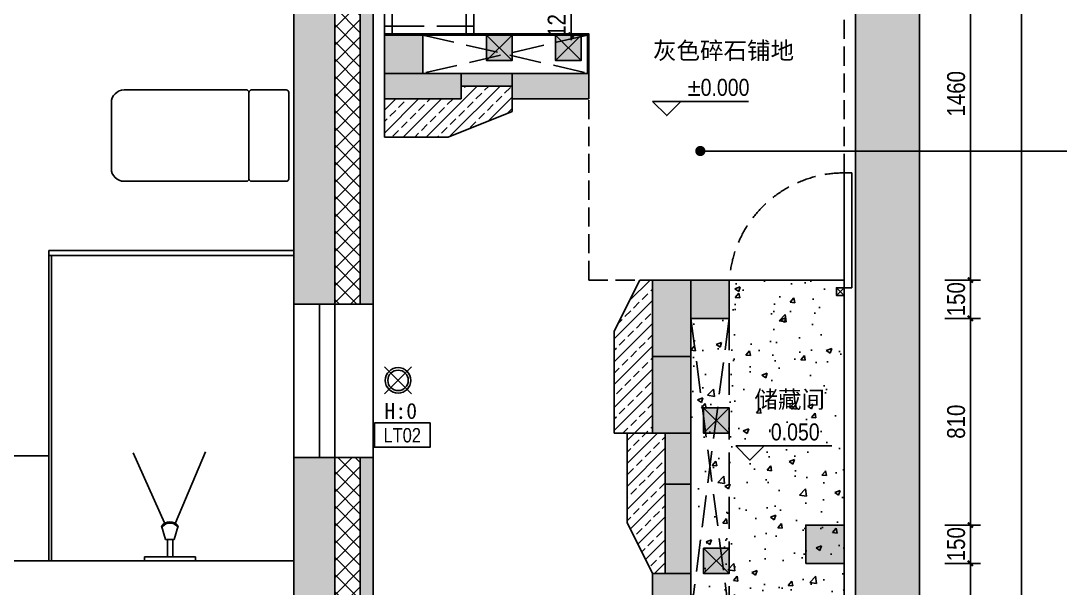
# Model space of a CAD drawing. Extents: x 9928 to 93764, y -101273 to -34887.
# Drawn here: x 37809 to 41881, y -62130 to -59907 of the extents above; entities that cross this region are included whole.
import ezdxf
from ezdxf.enums import TextEntityAlignment as Align

# ---------------------------------------------------------------- set-up
doc = ezdxf.new("R2010")
doc.units = 0
doc.header["$LTSCALE"] = 1000
doc.header["$MEASUREMENT"] = 0
for name, pattern in [('CENTER', [2, 1.25, -0.25, 0.25, -0.25]), ('DASH', [0.35, 0.25, -0.1]), ('HIDDEN', [0.375, 0.25, -0.125])]:
    doc.linetypes.add(name, pattern=pattern)
doc.layers.add('_0', color=7, linetype='Continuous', lineweight=25)
doc.layers.add('MATERAL LIST-A1$0$MATERAL LIST-A1$0$A-ANNO-NOTE', color=4, linetype='Continuous', lineweight=9)
for name, color, linetype in [('A', 163, 'CENTER'), ('A-ANNO-DIMS', 6, 'Continuous'), ('A-ANNO-NOTE', 4, 'Continuous'), ('A-DOOR-FULL', 25, 'Continuous'), ('A-DOOR-SWNG', 21, 'HIDDEN'), ('A-FLOR-HRAL', 42, 'Continuous'), ('A-FLOR-OVHD', 111, 'HIDDEN'), ('A-FLOR-STRS', 54, 'Continuous'), ('A-FURN-FREE', 91, 'Continuous'), ('A-FURN-PATT-251', 251, 'Continuous'), ('A-PRTN-PRHT', 216, 'Continuous'), ('A-SECT-005', 5, 'Continuous'), ('A-WALL-FULL', 5, 'Continuous'), ('LIGHT190', 190, 'Continuous'), ('MATERAL LIST-A1$0$MATERAL LIST-A1$0$A-ANNO-RNME', 1, 'Continuous'), ('S-COLS', 5, 'Continuous'), ('SPACE_HATCH', 8, 'Continuous'), ('设备', 150, 'Continuous')]:
    doc.layers.add(name, color=color, linetype=linetype)
doc.styles.add('DIM', font='ARIALN.TTF')
doc.styles.add('DIM_T3', font='ARIALN.TTF')
doc.styles.add('EN', font='ARIALN.TTF')
doc.styles.add('MATERAL LIST-A1$0$MATERAL LIST-A1$0$EN1', font='ARIALN.TTF', dxfattribs={"height": 2.5})
doc.dimstyles.new('_TCH_ARCH&&20', dxfattribs={"dimtxt": 70, "dimasz": 20, "dimexe": 40, "dimexo": 40, "dimgap": 20, "dimtad": 1, "dimdec": 0, "dimzin": 0, "dimdsep": 46, "dimtxsty": 'DIM_T3', "dimblk": 'ARCHTICK', "dimcen": 0.09, "dimclrd": 6, "dimclre": 6, "dimclrt": 6, "dimazin": 2, "dimtfac": 1, "dimtdec": 0, "dimtix": 1, "dimtmove": 2, "dimatfit": 3, "dimfxl": 100, "dimfxlon": 1, "dimtolj": 1, "dimtzin": 0, "dimarcsym": 0})
pattern_1 = [(135, (672692.57, -481348.93), (-33.6759605, -33.6759605), []), (225, (672692.57, -481348.93), (33.6759605, -33.6759605), [])]
pattern_2 = [(45, (13055.48, 20699.29), (-44.90128, 44.90128), []), (45, (13100.38, 20699.29), (-44.90128, 44.90128), [31.75, -15.875])]

# ---------------------------------------------------------------- blocks, each defined once
blk = doc.blocks.new('_ArchTick')
at = {"color": 0, "linetype": 'ByBlock', "const_width": 0.4}
blk.add_lwpolyline([(-0.5, -0.5), (0.5, 0.5)], dxfattribs=at)
blk = doc.blocks.new('*D541')
at = {"layer": 'A-ANNO-DIMS', "color": 6, "lineweight": -2, "transparency": 16777216}
for p, q in [((41428.9, -61072.8), (41568.9, -61072.8)), ((41528.9, -61882.8), (41528.9, -61072.8)), ((41428.9, -61882.8), (41568.9, -61882.8))]:
    blk.add_line(p, q, dxfattribs=at)
at = {"layer": 'Defpoints', "color": 0, "transparency": 16777216}
for p in [(40589.3, -61072.8), (41528.9, -61072.8), (40883.9, -61882.8)]:
    blk.add_point(p, dxfattribs=at)
at = {"layer": 'A-ANNO-DIMS', "color": 6, "lineweight": -2, "transparency": 16777216, "xscale": 20, "yscale": 20, "zscale": 20}
for p, rotation in [((41528.9, -61072.8), 90), ((41528.9, -61882.8), 270)]:
    blk.add_blockref('_ArchTick', p, dxfattribs=dict(at, rotation=rotation))
at = {"layer": 'A-ANNO-DIMS', "color": 6, "transparency": 16777216, "insert": (41473.2, -61477.8), "char_height": 70, "attachment_point": 5, "rotation": 90, "style": 'DIM_T3'}
blk.add_mtext('\\A1;810', dxfattribs=at)
blk = doc.blocks.new('*D542')
at = {"layer": 'A-ANNO-DIMS', "color": 6, "lineweight": -2, "transparency": 16777216}
for p, q in [((41528.9, -60922.8), (41528.9, -60902.8)), ((41428.9, -60922.8), (41568.9, -60922.8)), ((41528.9, -61072.8), (41528.9, -60922.8)), ((41428.9, -61072.8), (41568.9, -61072.8)), ((41528.9, -61072.8), (41528.9, -61092.8))]:
    blk.add_line(p, q, dxfattribs=at)
at = {"layer": 'Defpoints', "color": 0, "transparency": 16777216}
for p in [(40584.9, -60922.8), (41528.9, -60922.8), (40589.3, -61072.8)]:
    blk.add_point(p, dxfattribs=at)
at = {"layer": 'A-ANNO-DIMS', "color": 6, "lineweight": -2, "transparency": 16777216, "xscale": 20, "yscale": 20, "zscale": 20}
for p, rotation in [((41528.9, -60922.8), 270), ((41528.9, -61072.8), 90)]:
    blk.add_blockref('_ArchTick', p, dxfattribs=dict(at, rotation=rotation))
at = {"layer": 'A-ANNO-DIMS', "color": 6, "transparency": 16777216, "insert": (41473.2, -60997.8), "char_height": 70, "attachment_point": 5, "rotation": 90, "style": 'DIM_T3'}
blk.add_mtext('\\A1;150', dxfattribs=at)
blk = doc.blocks.new('*D543')
at = {"layer": 'A-ANNO-DIMS', "color": 6, "lineweight": -2, "transparency": 16777216}
for p, q in [((41428.9, -59462.8), (41568.9, -59462.8)), ((41528.9, -60922.8), (41528.9, -59462.8)), ((41428.9, -60922.8), (41568.9, -60922.8))]:
    blk.add_line(p, q, dxfattribs=at)
at = {"layer": 'Defpoints', "color": 0, "transparency": 16777216}
for p in [(41033.9, -59462.8), (41528.9, -59462.8), (40584.9, -60922.8)]:
    blk.add_point(p, dxfattribs=at)
at = {"layer": 'A-ANNO-DIMS', "color": 6, "lineweight": -2, "transparency": 16777216, "xscale": 20, "yscale": 20, "zscale": 20}
for p, rotation in [((41528.9, -59462.8), 90), ((41528.9, -60922.8), 270)]:
    blk.add_blockref('_ArchTick', p, dxfattribs=dict(at, rotation=rotation))
at = {"layer": 'A-ANNO-DIMS', "color": 6, "transparency": 16777216, "insert": (41473.2, -60192.8), "char_height": 70, "attachment_point": 5, "rotation": 90, "style": 'DIM_T3'}
blk.add_mtext('\\A1;1460', dxfattribs=at)
blk = doc.blocks.new('*D547')
at = {"layer": 'A-ANNO-DIMS', "color": 6, "lineweight": -2, "transparency": 16777216}
for p, q in [((41628.9, -57092.8), (41768.9, -57092.8)), ((41728.9, -67692.8), (41728.9, -57092.8)), ((41628.9, -67692.8), (41768.9, -67692.8))]:
    blk.add_line(p, q, dxfattribs=at)
at = {"layer": 'Defpoints', "color": 0, "transparency": 16777216}
for p in [(41078.9, -57092.8), (41728.9, -57092.8), (41078.9, -67692.8)]:
    blk.add_point(p, dxfattribs=at)
at = {"layer": 'A-ANNO-DIMS', "color": 6, "lineweight": -2, "transparency": 16777216, "xscale": 20, "yscale": 20, "zscale": 20}
for p, rotation in [((41728.9, -57092.8), 90), ((41728.9, -67692.8), 270)]:
    blk.add_blockref('_ArchTick', p, dxfattribs=dict(at, rotation=rotation))
at = {"layer": 'A-ANNO-DIMS', "color": 6, "transparency": 16777216, "insert": (41673.2, -62392.8), "char_height": 70, "attachment_point": 5, "rotation": 90, "style": 'DIM_T3'}
blk.add_mtext('\\A1;10600', dxfattribs=at)
blk = doc.blocks.new('*D536')
at = {"layer": 'A-ANNO-DIMS', "color": 6, "lineweight": -2, "transparency": 16777216}
for p, q in [((41428.9, -61882.8), (41568.9, -61882.8)), ((41528.9, -61882.8), (41528.9, -61862.8)), ((41528.9, -61882.8), (41528.9, -62032.8)), ((41428.9, -62032.8), (41568.9, -62032.8)), ((41528.9, -62032.8), (41528.9, -62052.8))]:
    blk.add_line(p, q, dxfattribs=at)
at = {"layer": 'Defpoints', "color": 0, "transparency": 16777216}
for p in [(41033.9, -61882.8), (41033.9, -62032.8), (41528.9, -62032.8)]:
    blk.add_point(p, dxfattribs=at)
at = {"layer": 'A-ANNO-DIMS', "color": 6, "lineweight": -2, "transparency": 16777216, "xscale": 20, "yscale": 20, "zscale": 20}
for p, rotation in [((41528.9, -61882.8), 270), ((41528.9, -62032.8), 90)]:
    blk.add_blockref('_ArchTick', p, dxfattribs=dict(at, rotation=rotation))
at = {"layer": 'A-ANNO-DIMS', "color": 6, "transparency": 16777216, "insert": (41473.2, -61957.8), "char_height": 70, "attachment_point": 5, "rotation": 90, "style": 'DIM_T3'}
blk.add_mtext('\\A1;150', dxfattribs=at)
blk = doc.blocks.new('*D537')
at = {"layer": 'A-ANNO-DIMS', "color": 6, "lineweight": -2, "transparency": 16777216}
for p, q in [((41428.9, -62032.8), (41568.9, -62032.8)), ((41528.9, -62032.8), (41528.9, -62432.8)), ((41428.9, -62432.8), (41568.9, -62432.8))]:
    blk.add_line(p, q, dxfattribs=at)
at = {"layer": 'Defpoints', "color": 0, "transparency": 16777216}
for p in [(41033.9, -62032.8), (41033.9, -62432.8), (41528.9, -62432.8)]:
    blk.add_point(p, dxfattribs=at)
at = {"layer": 'A-ANNO-DIMS', "color": 6, "lineweight": -2, "transparency": 16777216, "xscale": 20, "yscale": 20, "zscale": 20}
for p, rotation in [((41528.9, -62032.8), 90), ((41528.9, -62432.8), 270)]:
    blk.add_blockref('_ArchTick', p, dxfattribs=dict(at, rotation=rotation))
at = {"layer": 'A-ANNO-DIMS', "color": 6, "transparency": 16777216, "insert": (41473.2, -62232.8), "char_height": 70, "attachment_point": 5, "rotation": 90, "style": 'DIM_T3'}
blk.add_mtext('\\A1;400', dxfattribs=at)
blk = doc.blocks.new('DFGHFGH')
at = {"layer": 'A-ANNO-NOTE'}
blk.add_line((367305, -290441), (368431, -290441), dxfattribs=at)
blk.add_lwpolyline([(367305, -290441), (367471, -290607), (367638, -290441)], dxfattribs=at)
at = {"layer": 'A-ANNO-NOTE', "style": 'EN'}
blk.add_attdef('±0.000', (367716, -290376), '', height=200, dxfattribs=at)
blk = doc.blocks.new('ASLIDUFHASDF')
at = {"layer": 'A', "ltscale": 0.3}
for p, q in [((17297.9, -90751.2), (17297.9, -76645.8)), ((19187.9, -90751.2), (19187.9, -76645.8))]:
    blk.add_line(p, q, dxfattribs=at)
blk = doc.blocks.new('dd1')
at = {"layer": 'LIGHT190'}
for p, q in [((40476.1, -82070.1), (40582.2, -81964.1)), ((40582.2, -82070.1), (40476.1, -81964.1))]:
    blk.add_line(p, q, dxfattribs=at)
for radius in [50, 40]:
    blk.add_circle((40529.1, -82017.1), radius, dxfattribs=at)
blk = doc.blocks.new('MATERAL LIST-A1$0$MATERAL LIST-A1$0$MATID')
blk.add_lwpolyline([(0, 3.4), (7.75, 3.4), (7.75, 0), (0, 0)], close=True)
at = {"style": 'MATERAL LIST-A1$0$MATERAL LIST-A1$0$EN1'}
blk.add_attdef('XX-XX', text='', height=2, dxfattribs=at).set_placement((175.67, 0.67), align=Align.CENTER)
blk = doc.blocks.new('dengju')
at = {"layer": 'LIGHT190'}
blk.add_blockref('dd1', (13862.3, 20549.3), dxfattribs=at)
at = {"layer": 'MATERAL LIST-A1$0$MATERAL LIST-A1$0$A-ANNO-RNME'}
ref = blk.add_blockref('MATERAL LIST-A1$0$MATERAL LIST-A1$0$MATID', (54298.7, -61729.9), dxfattribs=dict(at, xscale=28.12499999999996, yscale=28.12499999999996, zscale=28.12499999999996))
ref.add_attrib('XX-XX', 'LT02', dxfattribs={"layer": '0', "height": 56.25, "style": 'MATERAL LIST-A1$0$MATERAL LIST-A1$0$EN1'}).set_placement((54407.7, -61711), align=Align.CENTER)
at = {"layer": 'MATERAL LIST-A1$0$MATERAL LIST-A1$0$A-ANNO-NOTE', "insert": (54338.3, -61556.3), "char_height": 62.5, "width": 333.87, "attachment_point": 1, "style": 'MATERAL LIST-A1$0$MATERAL LIST-A1$0$EN1'}
blk.add_mtext('{\\fSimSun|b0|i0|c134|p2;H:\\fSimSun|b0|i0|c0|p2;0}', dxfattribs=at)
blk = doc.blocks.new('jiegouzhu 100')
at = {"layer": 'SPACE_HATCH'}
h = blk.add_hatch(color=256, dxfattribs=at)
h.dxf.hatch_style = 1
h.paths.add_polyline_path([(40119.9, -80658.3), (40219.9, -80658.3), (40219.9, -80758.3), (40119.9, -80758.3)])
at = {"layer": 'S-COLS'}
for p, q in [((40119.9, -80658.3), (40219.9, -80758.3)), ((40119.9, -80758.3), (40219.9, -80658.3))]:
    blk.add_line(p, q, dxfattribs=at)
blk.add_lwpolyline([(40119.9, -80658.3), (40119.9, -80758.3), (40219.9, -80758.3), (40219.9, -80658.3)], close=True, dxfattribs=at)
blk = doc.blocks.new('asldiufhasdfaser9r')
at = {"layer": 'A-FURN-PATT-251'}
h = blk.add_hatch(color=256, dxfattribs=at)
h.dxf.hatch_style = 1
h.paths.add_polyline_path([(39038.9, -76921), (38878.9, -76921), (38878.9, -81717.1), (39038.9, -81717.1)])
h = blk.add_hatch(dxfattribs=at)
h.set_pattern_fill('ANSI37', color=256, scale=30, angle=90)
h.set_pattern_definition(pattern_1)
h.paths.add_polyline_path([(39138.9, -76921), (39038.9, -76921), (39038.9, -81717.1), (39138.9, -81717.1)])
h = blk.add_hatch(color=256, dxfattribs=at)
h.dxf.hatch_style = 1
h.paths.add_polyline_path([(39188.9, -76921), (39138.9, -76921), (39138.9, -81717.1), (39188.9, -81717.1)])
h = blk.add_hatch(color=256, dxfattribs=at)
h.dxf.hatch_style = 1
h.paths.add_polyline_path([(39038.9, -84997.1), (39038.9, -82317.1), (38878.9, -82317.1), (38878.9, -84837.1), (38708.9, -84837.1), (38708.9, -84997.1)])
h = blk.add_hatch(color=256, dxfattribs=at)
h.dxf.hatch_style = 1
h.paths.add_polyline_path([(39138.9, -85097.1), (38708.9, -85097.1), (38708.9, -85147.1), (39188.9, -85147.1), (39188.9, -82317.1), (39138.9, -82317.1)])
h = blk.add_hatch(dxfattribs=at)
h.set_pattern_fill('ANSI37', color=256, scale=30, angle=90)
h.set_pattern_definition(pattern_1)
h.paths.add_polyline_path([(39038.9, -82317.1), (39038.9, -84997.1), (38708.9, -84997.1), (38708.9, -85097.1), (39138.9, -85097.1), (39138.9, -82317.1)])
for p, q in [((37919, -81526), (37919, -81506)), ((38878.9, -81506), (37919, -81506)), ((38878.9, -81526), (37919, -81526)), ((38878.9, -81717.1), (38878.9, -82317.1)), ((38978.9, -81717.1), (38978.9, -82317.1)), ((39038.9, -81717.1), (39038.9, -82317.1)), ((39138.9, -81717.1), (39038.9, -81717.1)), ((39188.9, -81717.1), (39188.9, -82317.1)), ((37919, -82311), (37521.6, -82311)), ((37919, -82722.1), (37919, -82311)), ((38372, -82572.7), (38248.9, -82299.6)), ((38414.8, -82572.7), (38532.4, -82295.1)), ((39038.9, -82317.1), (39138.9, -82317.1)), ((38376.4, -82638.9), (38360.7, -82584.9)), ((38410.5, -82638.9), (38426.1, -82584.9)), ((38376.4, -82638.9), (38410.5, -82638.9)), ((38383.5, -82707.1), (38383.5, -82638.9)), ((38404.8, -82707.1), (38404.8, -82638.9)), ((36908.9, -82722.1), (38878.9, -82722.1)), ((38494, -82707.1), (38294, -82707.1)), ((38294, -82707.1), (38294, -82722.1)), ((38294, -82722.1), (38494, -82722.1)), ((38494, -82722.1), (38494, -82707.1)), ((38878.9, -82727.1), (38878.9, -82827.1))]:
    blk.add_line(p, q, dxfattribs=at)
for points in [[(39038.9, -76921), (39038.9, -81717.1), (38878.9, -81717.1), (38878.9, -76921)], [(39188.9, -76921), (39188.9, -81717.1), (39138.9, -81717.1), (39138.9, -76921)]]:
    blk.add_lwpolyline(points, dxfattribs=at)
for points in [[(38164, -81185), (38164, -80927, -0.414214), (38214, -80877), (38693, -80877, -0.414214), (38703, -80887), (38703, -81225, -0.414214), (38693, -81235), (38214, -81235, -0.414214)], [(38859, -81225), (38859, -80887, 0.414214), (38849, -80877), (38713, -80877, 0.414214), (38703, -80887), (38703, -81225, 0.414214), (38713, -81235), (38849, -81235, 0.414214)]]:
    blk.add_lwpolyline(points, format="xyb", close=True, dxfattribs=at)
for points in [[(37929, -82722.1), (37919, -82722.1), (37919, -81526), (37929, -81526)], [(39038.9, -84997.1), (39038.9, -82317.1), (38878.9, -82317.1), (38878.9, -84837.1), (38708.9, -84837.1), (38708.9, -84997.1)], [(39138.9, -85097.1), (38708.9, -85097.1), (38708.9, -85147.1), (39188.9, -85147.1), (39188.9, -82317.1), (39138.9, -82317.1)]]:
    blk.add_lwpolyline(points, close=True, dxfattribs=at)
for radius in [42, 37]:
    blk.add_arc((38393.4, -82611.2), radius, 38.8688, 141.1312, dxfattribs=at)
blk = doc.blocks.new('zw2')
at = {"layer": 'SPACE_HATCH'}
h = blk.add_hatch(color=256, dxfattribs=at)
h.dxf.hatch_style = 1
h.paths.add_polyline_path([(41709.3, -78137.2), (41859.3, -78137.2), (41859.3, -77987.2), (41709.3, -77987.2)])
at = {"layer": 'S-COLS'}
blk.add_lwpolyline([(41709.3, -78137.2), (41859.3, -78137.2), (41859.3, -77987.2), (41709.3, -77987.2)], close=True, dxfattribs=at)
blk = doc.blocks.new('aslidfuhasdf')
at = {"layer": 'A-FURN-FREE', "linetype": 'DASH', "ltscale": 0.5}
for p, q in [((40604.1, -80062.1), (40894.1, -80062.1)), ((40574.1, -80632.1), (40574.1, -80092.1)), ((40604.1, -80632.1), (40604.1, -80092.1)), ((40604.1, -80092.1), (40894.1, -80092.1)), ((40894.1, -80632.1), (40894.1, -80092.1)), ((40924.1, -80632.1), (40924.1, -80092.1)), ((40604.1, -80632.1), (40894.1, -80632.1)), ((40604.1, -80662.1), (40894.1, -80662.1))]:
    blk.add_line(p, q, dxfattribs=at)
for points in [[(40604.1, -80062.1), (40574.1, -80062.1), (40574.1, -80092.1), (40604.1, -80092.1)], [(40894.1, -80062.1), (40924.1, -80062.1), (40924.1, -80092.1), (40894.1, -80092.1)], [(40604.1, -80632.1), (40574.1, -80632.1), (40574.1, -80662.1), (40604.1, -80662.1)], [(40894.1, -80632.1), (40924.1, -80632.1), (40924.1, -80662.1), (40894.1, -80662.1)]]:
    blk.add_lwpolyline(points, close=True, dxfattribs=at)
blk = doc.blocks.new('dengguangdityu')
at = {"layer": 'A-FURN-PATT-251'}
h = blk.add_hatch(color=256, dxfattribs=at)
h.dxf.hatch_style = 1
h.paths.add_polyline_path([(55474.6, -69921.8), (55724.6, -69921.8), (55724.6, -57092.8), (55474.6, -57092.8)])
h = blk.add_hatch(color=253, dxfattribs=at)
h.dxf.hatch_style = 1
h.paths.add_polyline_path([(53929.6, -60112.8), (53629.6, -60112.8), (53629.6, -60212.8), (53929.6, -60212.8)])
h.paths.add_polyline_path([(54129.6, -60112.8), (53929.6, -60112.8), (53929.6, -60162.8), (54129.6, -60162.8)])
h.paths.add_polyline_path([(54429.6, -60112.8), (54129.6, -60112.8), (54129.6, -60212.8), (54429.6, -60212.8)])
h = blk.add_hatch(dxfattribs=at)
h.set_pattern_fill('ANSI33', color=256, scale=20)
h.set_pattern_definition(pattern_2)
h.paths.add_polyline_path([(54129.6, -60262.8), (54129.6, -60212.8), (54129.6, -60162.8), (53929.6, -60162.8), (53929.6, -60212.8), (53629.6, -60212.8), (53629.6, -60362.8), (53879.6, -60362.8)])
h = blk.add_hatch(dxfattribs=at)
h.set_pattern_fill('ANSI33', color=256, scale=20)
h.set_pattern_definition(pattern_2)
h.paths.add_polyline_path([(54679.6, -60922.8), (54629.6, -60922.8), (54529.6, -61122.8), (54529.6, -61522.8), (54679.6, -61522.8)])
h.paths.add_polyline_path([(54729.6, -61522.8), (54679.6, -61522.8), (54579.6, -61522.8), (54579.6, -61872.8), (54679.6, -62072.8), (54729.6, -62072.8)])
h = blk.add_hatch(color=253, dxfattribs=at)
h.dxf.hatch_style = 1
h.paths.add_polyline_path([(54829.6, -60922.8), (54679.6, -60922.8), (54679.6, -61222.8), (54829.6, -61222.8)])
h.paths.add_polyline_path([(54829.6, -61222.8), (54679.6, -61222.8), (54679.6, -61522.8), (54829.6, -61522.8)])
h.paths.add_polyline_path([(54829.6, -61522.8), (54729.6, -61522.8), (54729.6, -61722.8), (54829.6, -61722.8)])
h.paths.add_polyline_path([(54829.6, -61722.8), (54729.6, -61722.8), (54729.6, -62072.8), (54829.6, -62072.8)])
h.paths.add_polyline_path([(54829.6, -62072.8), (54679.6, -62072.8), (54679.6, -62322.8), (54829.6, -62322.8)])
h.paths.add_polyline_path([(54829.6, -62322.8), (54679.6, -62322.8), (54779.6, -62432.8), (54829.6, -62432.8)])
h.paths.add_polyline_path([(55429.6, -62382.8), (54829.6, -62382.8), (54829.6, -62432.8), (55429.6, -62432.8)])
h = blk.add_hatch(dxfattribs=at)
h.set_pattern_fill('混凝土', color=256, scale=30)
h.set_pattern_definition([(50, (133.83, 20699.29), (215.17805, -18.82564), [22.5, -247.5]), (355, (133.83, 20699.29), (-41.6254, 225.65764), [18, -198]), (100.4514, (151.76, 20697.72), (173.5528, 206.83186), [19.12206, -210.34263]), (46.1842, (133.83, 20759.3), (320.1723, -49.6557), [33.75, -371.25]), (96.6356, (160.5, 20755.15), (280.3988, 292.2354), [28.6831, -315.5139]), (351.1842, (133.83, 20759.3), (280.3986, 292.2356), [27, -297]), (21, (163.83, 20744.29), (179.0721, -120.78567), [22.5, -247.5]), (326, (163.83, 20744.29), (72.9946, 217.545), [18, -198]), (71.4514, (178.75, 20734.22), (252.0668, 96.75915), [19.12206, -210.34263]), (37.5, (133.83, 20699.29), (3.647957, 99.868156), [0, -195.6, 0, -201, 0, -198.75]), (7.5, (133.83, 20699.29), (78.92086, 118.32351), [0, -114.6, 0, -191.1, 0, -75.75]), (327.5, (66.93, 20699.29), (160.14673, -6.76646), [0, -75, 0, -234, 0, -310.5]), (317.5, (36.93, 20699.29), (174.95585, 30.0315), [0, -97.5, 0, -155.4, 0, -220.5])])
h.paths.add_polyline_path([(54829.6, -61072.8), (54985, -61072.8), (54979.6, -60922.8), (55429.6, -60922.8), (55429.6, -62382.8), (54829.6, -62382.8)])
at = {"layer": '设备', "linetype": 'HIDDEN', "ltscale": 0.25}
h = blk.add_hatch(dxfattribs=at)
h.set_pattern_fill('ANSI31', color=256, scale=50)
h.set_pattern_definition([(45, (133.83, 20699.29), (-56.1266, 56.1266), [])])
edge = h.paths.add_edge_path()
edge.add_arc((54184.6, -59592.8), 250, 0, 360)
edge = h.paths.add_edge_path()
edge.add_arc((53824.6, -66142.8), 250, 0, 360)
edge = h.paths.add_edge_path()
edge.add_arc((54374.6, -66742.8), 250, 0, 360)
at = {"layer": 'A-DOOR-FULL'}
blk.add_lwpolyline([(55459.6, -60502.8), (55459.6, -60952.8), (55429.6, -60952.8), (55429.6, -60502.8)], close=True, dxfattribs=at)
at = {"layer": 'A-DOOR-SWNG', "ltscale": 0.3}
blk.add_arc((55429.6, -60952.8), 450, 90, 176.1774, dxfattribs=at)
at = {"layer": 'A-FLOR-HRAL', "color": 1}
blk.add_line((53629.6, -59957.8), (53629.6, -59962.8), dxfattribs=at)
for points in [[(54429.6, -60112.8), (54429.6, -59957.8), (53629.6, -59957.8)], [(54424.6, -60112.8), (54424.6, -59962.8), (53779.6, -59962.8)]]:
    blk.add_lwpolyline(points, dxfattribs=at)
at = {"layer": 'A-FLOR-OVHD', "linetype": 'DASH', "ltscale": 0.3}
blk.add_line((55429.6, -62232.8), (55429.6, -60982.8), dxfattribs=at)
for points in [[(54429.6, -57097.8), (54429.6, -58112.8), (53629.6, -58112.8), (53629.6, -60112.8), (54429.6, -60112.8), (54429.6, -60922.8), (54829.6, -60922.8)], [(55429.6, -60922.8), (55429.6, -59312.8), (55029.6, -59312.8), (55029.6, -57097.8)]]:
    blk.add_lwpolyline(points, dxfattribs=at)
at = {"layer": 'A-FLOR-STRS'}
for p, q in [((53629.6, -60362.8), (53629.6, -60212.8)), ((54129.6, -60212.8), (54129.6, -60262.8)), ((53879.6, -60362.8), (54129.6, -60262.8)), ((53879.6, -60362.8), (53629.6, -60362.8)), ((54629.6, -60922.8), (54529.6, -61122.8)), ((54679.6, -60922.8), (54629.6, -60922.8)), ((54979.6, -60922.8), (55429.6, -60922.8)), ((55429.6, -60922.8), (55429.6, -62382.8)), ((54529.6, -61522.8), (54529.6, -61122.8)), ((54679.6, -61522.8), (54529.6, -61522.8)), ((54579.6, -61872.8), (54579.6, -61522.8)), ((54679.6, -62072.8), (54579.6, -61872.8))]:
    blk.add_line(p, q, dxfattribs=at)
at = {"layer": 'A-PRTN-PRHT', "linetype": 'DASH', "ltscale": 0.5}
for p, q in [((53779.6, -59962.8), (54429.6, -60112.8)), ((54424.6, -59962.8), (53779.6, -60112.8)), ((54979.6, -62232.8), (54829.6, -61072.8)), ((54979.6, -61072.8), (54829.6, -62232.8)), ((54979.6, -61072.8), (54979.6, -62232.8))]:
    blk.add_line(p, q, dxfattribs=at)
at = {"layer": 'A-PRTN-PRHT'}
for p, q in [((53629.6, -60112.8), (54429.6, -60112.8)), ((53629.6, -60112.8), (53629.6, -60212.8)), ((53929.6, -60112.8), (53929.6, -60212.8)), ((54129.6, -60112.8), (54129.6, -60212.8)), ((54429.6, -60112.8), (54429.6, -60212.8)), ((53929.6, -60162.8), (54129.6, -60162.8)), ((53629.6, -60212.8), (53929.6, -60212.8)), ((54129.6, -60212.8), (54429.6, -60212.8)), ((54679.6, -61522.8), (54679.6, -60922.8)), ((54679.6, -60922.8), (54829.6, -60922.8)), ((54829.6, -62432.8), (54829.6, -60922.8)), ((55429.6, -60952.8), (55399.6, -60982.8)), ((55399.6, -60952.8), (55429.6, -60982.8)), ((54829.6, -61222.8), (54679.6, -61222.8)), ((54679.6, -61522.8), (54829.6, -61522.8)), ((54729.6, -62072.8), (54729.6, -61522.8)), ((54829.6, -61722.8), (54729.6, -61722.8)), ((54829.6, -62072.8), (54679.6, -62072.8)), ((54679.6, -62322.8), (54679.6, -62072.8))]:
    blk.add_line(p, q, dxfattribs=at)
blk.add_lwpolyline([(55429.6, -60952.8), (55399.6, -60952.8), (55399.6, -60982.8), (55429.6, -60982.8)], close=True, dxfattribs=at)
at = {"layer": 'A-WALL-FULL'}
for p, q in [((53584.6, -64447.8), (53584.6, -57092.8)), ((55474.6, -69921.8), (55474.6, -57092.8)), ((55724.6, -69921.8), (55724.6, -57092.8))]:
    blk.add_line(p, q, dxfattribs=at)
for p in [(11920.3, 18024.4), (13120.3, 17064.4), (13570.3, 16104.4)]:
    blk.add_blockref('zw2', p)
at = {"layer": '_0', "color": 6}
for name, p in [('ASLIDUFHASDF', (36286.7, 20699.3)), ('asldiufhasdfaser9r', (14395.7, 20699.3))]:
    blk.add_blockref(name, p, dxfattribs=at)
at = {"layer": '_0'}
for p in [(13909.7, 20695.5), (14179.7, 20695.5), (14759.7, 19235.5), (14759.7, 18685.5)]:
    blk.add_blockref('jiegouzhu 100', p, dxfattribs=at)
at = {"layer": 'A-SECT-005', "color": 2}
blk.add_blockref('aslidfuhasdf', (13055.5, 20704.3), dxfattribs=at)
blk = doc.blocks.new('*D939')
at = {"layer": 'A-ANNO-DIMS', "color": 6, "lineweight": -2, "transparency": 16777216}
for p, q in [((39964.5, -59842.8), (39964.5, -59822.8)), ((39964.5, -59842.8), (40004.5, -59842.8)), ((39964.5, -59842.8), (39964.5, -59962.8)), ((39864.5, -59962.8), (40004.5, -59962.8)), ((39964.5, -59962.8), (39964.5, -59982.8))]:
    blk.add_line(p, q, dxfattribs=at)
at = {"layer": 'Defpoints', "color": 0, "transparency": 16777216}
for p in [(39964.5, -59842.8), (39788.9, -59962.8), (39964.5, -59962.8)]:
    blk.add_point(p, dxfattribs=at)
at = {"layer": 'A-ANNO-DIMS', "color": 6, "lineweight": -2, "transparency": 16777216, "xscale": 20, "yscale": 20, "zscale": 20}
for p, rotation in [((39964.5, -59842.8), 270), ((39964.5, -59962.8), 90)]:
    blk.add_blockref('_ArchTick', p, dxfattribs=dict(at, rotation=rotation))
at = {"layer": 'A-ANNO-DIMS', "color": 6, "transparency": 16777216, "insert": (39908.7, -59902.8), "char_height": 70, "attachment_point": 5, "rotation": 90, "style": 'DIM_T3'}
blk.add_mtext('\\A1;120', dxfattribs=at)

msp = doc.modelspace()

# ---------------------------------------------------------------- linework, layer by layer
at = {"layer": 'A-ANNO-NOTE'}
msp.add_line((40471.1, -60417), (42046.3, -60417), dxfattribs=at)
at = {"layer": 'A-ANNO-NOTE', "const_width": 20}
msp.add_lwpolyline([(40461.1, -60417, -1), (40481.1, -60417, -1)], format="xyb", close=True, dxfattribs=at)

# ---------------------------------------------------------------- block references
msp.add_blockref('dengju', (-15104.3, 152))
at = {"layer": '_0', "color": 6}
msp.add_blockref('ASLIDUFHASDF', (21891, 20699.3), dxfattribs=at)
at = {"layer": 'A-ANNO-DIMS'}
msp.add_blockref('dengguangdityu', (-14395.7, 0), dxfattribs=at)
at = {"layer": 'A-ANNO-NOTE', "xscale": 0.3333333333333334, "yscale": 0.3333333333333334, "zscale": 0.3333333333333334}
for p, values in [((-82150.8, 36591.1), {'±0.000': '±0.000'}), ((-81824.8, 35240.9), {'±0.000': '0.050'})]:
    msp.add_blockref('DFGHFGH', p, dxfattribs=at).add_auto_attribs(values)

# ---------------------------------------------------------------- texts
at = {"layer": 'A-ANNO-NOTE', "char_height": 67.5, "width": 711.432, "attachment_point": 1, "style": 'DIM'}
for s, insert in [('{\\fSimSun|b0|i0|c134|p2;灰色碎石铺地}', (40285.7, -59989.8)), ('{\\fSimSun|b0|i0|c134|p2;储藏间}', (40682.8, -61356.7))]:
    msp.add_mtext(s, dxfattribs=dict(at, insert=insert))

# ---------------------------------------------------------------- dimensions: what is measured, and where the dimension line sits
at = {"layer": 'A-ANNO-DIMS'}
for base, p1, p2, picture, middle in [((41728.9, -57092.8), (41078.9, -67692.8), (41078.9, -57092.8), '*D547', (41673.2, -62392.8)), ((41528.9, -59462.8), (40584.9, -60922.8), (41033.9, -59462.8), '*D543', (41473.2, -60192.8)), ((39964.5, -59962.8), (39964.5, -59842.8), (39788.9, -59962.8), '*D939', (39908.7, -59902.8)), ((41528.9, -60922.8), (40589.3, -61072.8), (40584.9, -60922.8), '*D542', (41473.2, -60997.8)), ((41528.9, -61072.8), (40883.9, -61882.8), (40589.3, -61072.8), '*D541', (41473.2, -61477.8)), ((41528.9, -62032.8), (41033.9, -61882.8), (41033.9, -62032.8), '*D536', (41473.2, -61957.8)), ((41528.9, -62432.8), (41033.9, -62032.8), (41033.9, -62432.8), '*D537', (41473.2, -62232.8))]:
    dim = msp.add_linear_dim(base=base, p1=p1, p2=p2, angle=90, dimstyle='_TCH_ARCH&&20', dxfattribs=at)
    dim.commit()
    dim.dimension.update_dxf_attribs({"geometry": picture, "text_midpoint": middle})

doc.saveas('drawing.dxf')
